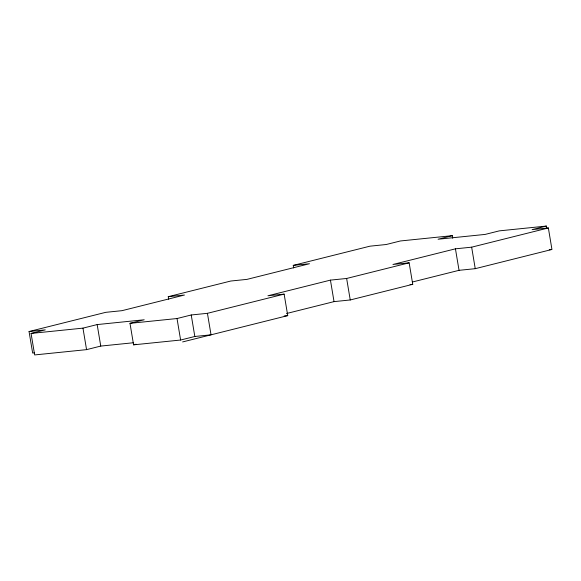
<?xml version="1.0" encoding="UTF-8"?>
<svg xmlns="http://www.w3.org/2000/svg" width="581" height="581" viewBox="0 0 581 581"><rect width="100%" height="100%" fill="white"/><g stroke="black" fill="none" stroke-linecap="round" stroke-linejoin="round"><path stroke-width="0.87" d="M34.453 352.849L32.645 353.037L29.05 331.533L105.757 312.331L121.974 310.675L184.475 295.025L168.258 296.68L168.686 299.259M168.258 296.68L230.759 281.03L246.976 279.374L309.477 263.73L293.26 265.386L293.695 267.964M293.26 265.386L369.966 246.177L386.183 244.521L400.389 240.97L452.287 235.668L452.715 238.246M133.594 342.732L100.76 346.08L86.562 349.639L34.664 354.933L31.062 333.436L45.267 329.877L29.05 331.533M31.062 333.436L82.96 328.134L97.165 324.576L144.197 319.775L129.991 323.334L133.586 344.838L180.618 340.03L194.824 336.479L211.034 334.823L207.432 313.319L284.138 294.117L287.74 315.621L182.623 341.933M452.287 235.668L438.081 239.227L485.113 234.419L499.319 230.868L546.351 226.067L546.779 228.645M129.991 323.334L177.023 318.533L191.229 314.975L207.432 313.319M286.498 313.529L334.031 301.626L350.241 299.97L412.742 284.32L409.147 262.823L346.639 278.466L330.436 280.122L267.935 295.773L284.138 294.117M412.379 282.01L459.041 270.325L475.243 268.676L551.95 249.467L548.355 227.963L471.649 247.172L455.439 248.828L392.938 264.471L409.147 262.823M546.351 226.067L532.145 229.618L548.355 227.963M133.586 344.838L136.099 344.206M549.248 249.743L551.049 249.561M410.041 284.596L412.742 284.32M284.138 315.984L287.74 315.621M471.649 247.172L475.243 268.676M455.439 248.828L459.041 270.325M346.639 278.466L350.241 299.97M330.436 280.122L334.031 301.626M191.229 314.975L194.824 336.479M177.023 318.533L180.618 340.03M97.165 324.576L100.76 346.08M82.96 328.134L86.562 349.639"/></g></svg>
